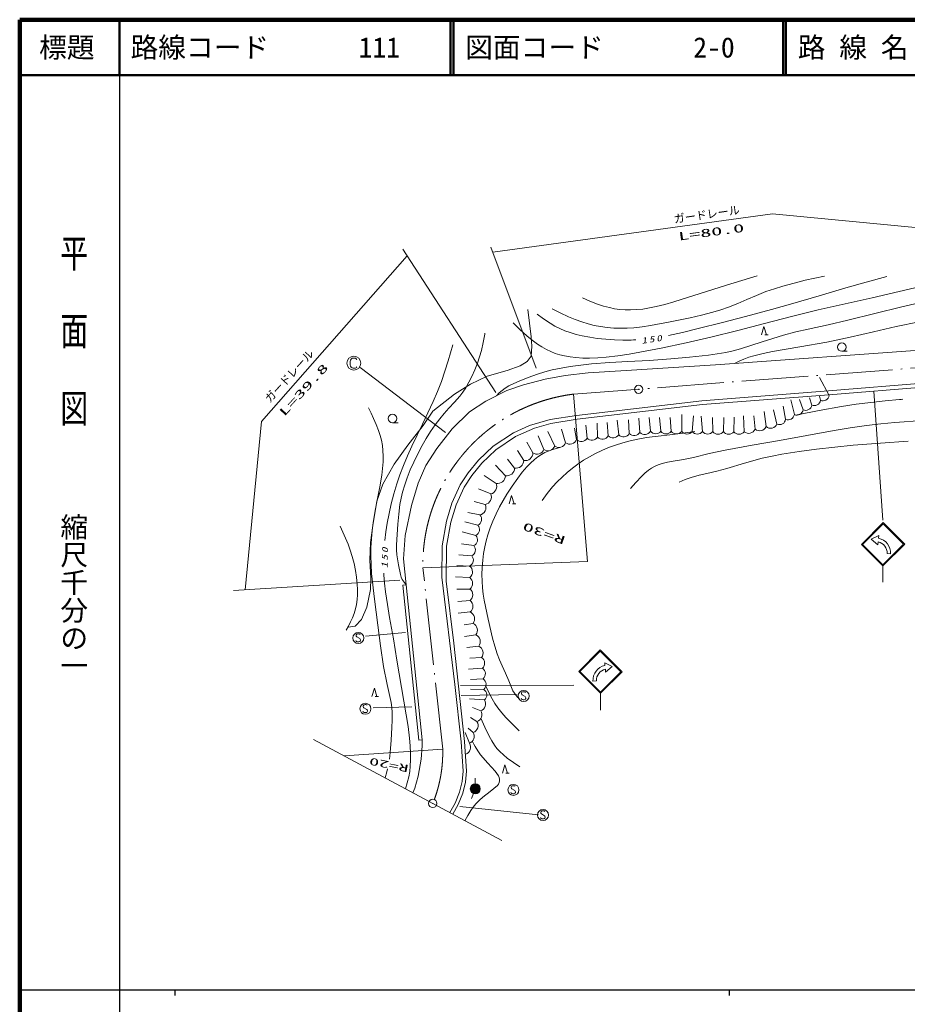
# Model space of a CAD drawing. Units: millimetres, scale not verified. Extents: x 47210 to 687210, y -1152 to 358848.
# Drawn here: x 47210 to 207354, y 181257 to 358848 of the extents above; entities that cross this region are included whole.
import ezdxf
from ezdxf.enums import TextEntityAlignment as Align

# ---------------------------------------------------------------- set-up
doc = ezdxf.new("R2010")
doc.units = ezdxf.units.MM
doc.header["$LTSCALE"] = 1000
doc.linetypes.add('DASHED', pattern=[7.5, 6, -1.5])
doc.linetypes.add('LONG_DASHED_DOTTED', pattern=[15.25, 12, -1.5, 0.25, -1.5])
for name, color, linetype, lineweight in [('M-TTL', 2, 'Continuous', 140), ('M-TTL-BAND', 7, 'Continuous', 25), ('M-TTL-LINE', 7, 'Continuous', 50), ('S-BGD', 7, 'Continuous', 13), ('S-BGD-HTXT', 6, 'Continuous', 13), ('S-BMK', 2, 'LONG_DASHED_DOTTED', 13)]:
    doc.layers.add(name, color=color, linetype=linetype, lineweight=lineweight)
doc.layers.add('M-TTL-TXT', color=7, linetype='Continuous')
doc.styles.add('@ＭＳ ゴシック', font='')
doc.styles.add('ＭＳ ゴシック', font='')
doc.styles.get('@ＭＳ ゴシック').set_extended_font_data('@MS Gothic')
doc.styles.get('ＭＳ ゴシック').set_extended_font_data('MS Gothic')

# ---------------------------------------------------------------- blocks, each defined once
blk = doc.blocks.new('BUHIN1')
at = {"color": 7, "linetype": 'Continuous', "lineweight": 13}
blk.add_lwpolyline([(310, 645), (255, 705), (180, 740), (75, 760), (-80, 760), (-210, 725), (-320, 650), (-385, 540), (-390, 425), (-385, 350), (-345, 250), (-275, 195), (270, -120), (330, -210), (370, -335), (360, -455), (325, -550), (255, -640), (100, -685), (-130, -685), (-230, -670), (-325, -625), (-405, -550), (-475, -435)], dxfattribs=at)
blk.add_circle((0, 0), 995, dxfattribs=at)
blk = doc.blocks.new('BUHIN3')
at = {"color": 7, "linetype": 'Continuous', "lineweight": 13}
blk.add_lwpolyline([(550, 594), (500, 712), (412, 800), (294, 869), (150, 906), (-94, 906), (-288, 869), (-488, 731), (-606, 556), (-656, 306), (-656, -306), (-606, -569), (-512, -725), (-331, -856), (-106, -906), (131, -906), (312, -888), (406, -831), (494, -750), (531, -662)], dxfattribs=at)
blk.add_circle((0, 0), 1244, dxfattribs=at)
blk = doc.blocks.new('BUHIN5')
at = {"color": 7, "linetype": 'Continuous', "lineweight": 13}
blk.add_line((0, -765), (995, -765), dxfattribs=at)
blk.add_circle((0, 0), 765, dxfattribs=at)
blk = doc.blocks.new('BUHIN6')
at = {"color": 7, "linetype": 'Continuous', "lineweight": 13}
blk.add_line((146, -746), (746, -746), dxfattribs=at)
blk.add_lwpolyline([(-458, -746), (0, 750), (458, -746)], dxfattribs=at)
blk = doc.blocks.new('BUHIN2')
at = {"color": 2, "linetype": 'Continuous', "lineweight": 13}
for radius in [746, 22.5]:
    blk.add_circle((0, 0), radius, dxfattribs=at)

msp = doc.modelspace()

# ---------------------------------------------------------------- linework, layer by layer
at = {"layer": 'M-TTL'}
for p, q in [((47210, 358848), (47210, -1152)), ((687210, 358848), (47210, 358848))]:
    msp.add_line(p, q, dxfattribs=at)
at = {"layer": 'M-TTL-BAND'}
for p, q in [((65210, 348848), (65210, -1152)), ((47210, 183848), (586210, 183848)), ((75210, 183848), (75210, 182848)), ((175210, 183848), (175210, 182848))]:
    msp.add_line(p, q, dxfattribs=at)
at = {"layer": 'M-TTL-LINE'}
for p, q in [((65210, 358848), (65210, 348848)), ((124960, 358848), (124960, 348848)), ((125460, 358848), (125460, 348848)), ((184960, 358848), (184960, 348848)), ((185460, 358848), (185460, 348848)), ((47210, 348848), (687210, 348848))]:
    msp.add_line(p, q, dxfattribs=at)
at = {"layer": 'S-BGD', "linetype": 'DASHED'}
for p, q in [((139479, 301657), (138870, 306570)), ((139610, 299961), (139479, 301657)), ((139479, 298135), (139610, 299961)), ((137523, 296396), (138740, 297179)), ((138740, 297179), (139479, 298135)), ((131575, 294570), (135175, 295570)), ((135175, 295570), (137523, 296396)), ((125662, 291309), (128532, 293092)), ((128532, 293092), (131575, 294570)), ((121749, 288266), (125662, 291309)), ((120010, 285657), (121749, 288266)), ((117227, 282092), (120010, 285657)), ((114792, 278697), (117227, 282092)), ((112705, 275088), (114792, 278697)), ((111618, 272001), (112705, 275088)), ((110922, 267609), (111618, 272001)), ((110531, 264522), (110922, 267609)), ((110401, 261392), (110531, 264522)), ((110575, 258087), (110401, 261392)), ((110531, 256087), (110575, 258087)), ((109835, 252870), (110531, 256087)), ((108879, 250652), (109835, 252870)), ((107748, 249435), (108879, 250652)), ((106487, 249261), (107748, 249435))]:
    msp.add_line(p, q, dxfattribs=at)
at = {"layer": 'S-BGD'}
for p, q in [((222370, 300169), (172756, 296616)), ((172756, 296616), (156659, 295584)), ((108661, 296089), (124048, 284406)), ((149782, 295183), (145599, 294667)), ((156659, 295584), (149782, 295183)), ((142046, 294037), (138092, 293005)), ((145599, 294667), (142046, 294037)), ((193247, 291056), (191532, 294325)), ((193114, 291905), (210855, 293328)), ((135112, 291974), (131282, 290014)), ((138092, 293005), (135112, 291974)), ((170308, 290131), (193114, 291905)), ((210909, 292630), (193169, 291207)), ((201326, 291826), (202913, 268581)), ((131282, 290014), (128379, 288098)), ((147675, 287484), (170308, 290131)), ((193169, 291207), (170376, 289435)), ((186974, 287628), (186339, 290263)), ((188542, 288485), (187881, 290315)), ((190110, 289342), (189732, 290623)), ((191678, 290199), (191481, 290932)), ((128379, 288098), (125215, 285050)), ((170376, 289435), (147771, 286791)), ((181866, 285451), (181557, 288207)), ((183837, 285914), (183202, 288464)), ((185406, 286771), (184951, 289132)), ((139195, 285663), (142913, 286720)), ((143065, 286035), (140100, 285193)), ((142913, 286720), (147675, 287484)), ((147771, 286791), (143065, 286035)), ((151484, 283563), (151427, 286047)), ((153389, 283776), (153227, 286201)), ((155294, 283989), (155026, 286613)), ((157199, 284203), (157031, 286664)), ((159104, 284416), (158934, 286973)), ((161008, 284629), (160785, 287076)), ((162888, 284617), (162636, 287076)), ((164768, 284606), (164590, 287076)), ((166647, 284594), (166698, 287641)), ((168527, 284583), (168754, 287384)), ((170406, 284571), (170143, 287333)), ((172286, 284560), (172199, 287127)), ((174165, 284549), (174256, 287076)), ((176045, 284537), (176107, 287178)), ((177924, 284526), (177804, 287384)), ((179895, 284988), (179655, 287384)), ((125215, 285050), (122457, 281509)), ((132625, 281897), (136282, 284355)), ((136282, 284355), (139195, 285663)), ((140100, 285193), (136672, 283653)), ((143741, 281929), (142508, 284595)), ((145708, 282533), (144976, 285006)), ((147675, 283137), (147290, 285161)), ((149579, 283350), (149370, 285739)), ((136672, 283653), (133127, 281271)), ((139808, 280721), (138703, 282641)), ((141775, 281325), (140760, 283772)), ((122457, 281509), (120484, 278461)), ((130018, 279412), (132625, 281897)), ((133127, 281271), (130606, 278868)), ((138150, 279345), (137006, 281150)), ((128129, 277104), (130018, 279412)), ((130606, 278868), (128776, 276630)), ((136492, 277970), (135207, 279556)), ((120484, 278461), (119092, 275263)), ((126709, 274928), (128129, 277104)), ((134833, 276595), (133047, 278528)), ((128776, 276630), (127410, 274539)), ((133175, 275219), (130991, 276625)), ((119092, 275263), (117873, 271199)), ((125180, 271630), (126709, 274928)), ((127410, 274539), (125929, 271343)), ((132198, 273317), (129962, 274260)), ((131221, 271414), (129191, 271946)), ((117873, 271199), (116769, 265798)), ((124190, 268419), (125180, 271630)), ((125929, 271343), (124970, 268234)), ((130244, 269512), (128060, 269941)), ((123444, 263977), (124190, 268419)), ((124970, 268234), (124244, 263905)), ((129874, 267669), (127541, 268259)), ((129504, 265826), (127027, 266460)), ((203026, 268138), (199073, 264185)), ((199285, 264185), (203026, 267926)), ((206895, 264268), (203026, 268138)), ((203026, 267926), (206683, 264268)), ((116769, 265798), (116479, 261617)), ((202212, 265830), (200847, 265130)), ((200847, 265130), (202046, 264102)), ((202046, 264102), (202079, 264667)), ((202179, 265331), (202212, 265830)), ((123366, 258279), (123444, 263977)), ((124244, 263905), (124156, 257580)), ((129134, 263983), (126924, 264300)), ((199073, 264185), (202943, 260316)), ((202943, 260528), (199285, 264185)), ((202943, 260316), (206895, 264268)), ((206683, 264268), (202943, 260528)), ((116479, 261617), (116941, 256939)), ((128764, 262140), (126410, 262346)), ((204338, 262508), (203707, 262541)), ((128393, 260297), (126102, 260392)), ((202943, 260316), (202943, 257407)), ((125725, 238927), (123366, 258279)), ((124156, 257580), (125522, 246378)), ((128419, 258227), (125845, 258336)), ((116344, 256877), (116941, 256939)), ((119247, 228898), (116344, 256877)), ((116941, 256939), (119844, 228960)), ((128445, 256158), (126102, 256125)), ((128471, 254088), (126256, 253914)), ((128496, 252019), (126307, 251806)), ((129010, 249962), (127387, 249698)), ((109576, 247677), (116836, 248337)), ((129525, 247906), (127490, 247590)), ((125522, 246378), (127439, 228666)), ((130039, 245849), (127901, 245584)), ((148073, 241314), (151942, 245183)), ((151942, 245183), (155895, 241231)), ((130553, 243792), (128416, 243682)), ((151942, 244971), (148285, 241314)), ((155683, 241231), (151942, 244971)), ((130682, 241880), (128210, 241728)), ((152789, 242377), (152756, 242875)), ((152756, 242875), (154121, 242175)), ((152922, 241148), (152889, 241712)), ((154121, 242175), (152922, 241148)), ((130810, 239969), (128518, 239826)), ((152025, 237361), (148073, 241314)), ((148285, 241314), (152025, 237573)), ((155895, 241231), (152025, 237361)), ((152025, 237573), (155683, 241231)), ((126842, 228611), (125725, 238927)), ((126737, 238741), (147199, 238791)), ((130939, 238057), (128570, 238078)), ((150630, 239553), (151261, 239587)), ((126839, 236964), (136993, 237116)), ((131067, 236145), (128364, 236329)), ((152025, 237361), (152025, 234285)), ((110997, 234730), (117953, 234882)), ((130388, 234191), (128878, 234787)), ((129710, 232237), (128570, 232987)), ((129031, 230283), (128107, 231085)), ((128352, 228329), (127593, 230262)), ((119247, 228898), (119844, 228960)), ((119662, 225477), (119844, 227872)), ((119844, 227872), (119844, 228960)), ((127244, 223332), (126842, 228611)), ((127439, 228666), (127846, 223320)), ((119118, 222392), (119662, 225477)), ((118501, 220215), (119118, 222392)), ((127022, 221419), (127244, 223332)), ((127846, 223320), (127614, 221315)), ((129388, 221022), (129370, 222022)), ((118118, 219423), (118501, 220215)), ((126576, 219523), (127022, 221419)), ((127614, 221315), (127149, 219340)), ((125765, 217539), (126576, 219523)), ((127149, 219340), (126306, 217277)), ((129074, 219286), (128705, 218356)), ((124805, 215840), (125765, 217539)), ((126306, 217277), (125334, 215557)), ((126636, 216959), (140801, 215436))]:
    msp.add_line(p, q, dxfattribs=at)
for points in [[(143285, 306702), (144740, 305958), (146227, 305266), (147431, 304769), (148656, 304329), (149757, 303994), (150883, 303715), (152024, 303496), (153185, 303335), (154383, 303231), (155594, 303185), (156795, 303202), (157991, 303280), (159500, 303444), (161012, 303670), (164597, 304354), (168194, 305102), (170230, 305555), (172253, 306068), (173687, 306488), (175111, 306968), (176779, 307637), (178428, 308363), (180130, 309113), (181852, 309804), (183367, 310334), (184910, 310810), (186916, 311353), (188941, 311839), (190684, 312226), (192432, 312600)], [(148727, 308671), (150092, 308082), (151484, 307546), (152541, 307199), (153613, 306910), (154532, 306721), (155472, 306589), (156450, 306517), (157433, 306504), (158518, 306554), (159609, 306664), (160838, 306855), (162053, 307104), (163631, 307502), (165204, 307962), (169960, 309477), (174729, 310970), (177497, 311824), (180266, 312674)], [(136252, 304157), (137469, 302978), (138730, 301839), (139660, 301072), (140629, 300351), (141435, 299821), (142277, 299339), (143030, 298974), (143808, 298664), (144646, 298400), (145512, 298191), (146522, 298016), (147553, 297898), (148787, 297825), (150028, 297812), (151524, 297863), (153025, 297975), (155116, 298226), (157194, 298535), (160077, 299042), (162959, 299610), (167449, 300570), (171930, 301589), (176771, 302795), (181610, 304047), (186435, 305318), (191284, 306536), (196152, 307613), (201036, 308671), (205884, 309836), (210748, 310985)], [(164262, 301903), (166822, 302456), (169379, 303070), (174226, 304300), (179064, 305549), (182872, 306572), (186677, 307656), (191464, 309059), (196262, 310458), (199937, 311503), (203629, 312505)], [(133259, 291026), (133729, 291524), (134239, 291976), (134824, 292401), (135455, 292784), (136372, 293249), (137322, 293664), (138977, 294318), (140645, 294912), (141964, 295326), (143309, 295684), (144915, 296020), (146532, 296298), (148454, 296560), (150393, 296764), (153667, 297006), (156949, 297187), (160806, 297388), (164663, 297649), (168069, 297957), (171487, 298327), (173063, 298552), (174637, 298838), (175961, 299141), (177278, 299505), (181143, 300766), (185022, 301969), (187248, 302534), (189491, 303040), (193069, 303821), (196640, 304662), (201481, 305861), (206337, 307044), (209487, 307757)], [(140575, 305721), (141728, 304880), (142910, 304094), (143767, 303590), (144651, 303140), (145564, 302747), (146511, 302406), (147597, 302084), (148713, 301815), (150053, 301562), (151415, 301365), (152961, 301202), (154516, 301098), (156039, 301056), (157558, 301075), (157968, 301090), (158386, 301111)], [(176285, 296869), (177047, 297280), (177834, 297637), (178732, 297963), (179662, 298237), (181341, 298634), (183029, 298972), (187938, 299813), (192857, 300711), (197060, 301600), (201251, 302547), (205361, 303490), (209482, 304375)], [(116941, 256939), (116559, 257394), (116233, 257877), (116039, 258307), (115896, 258772), (115553, 260552), (115276, 262313), (115209, 263225), (115203, 264142), (115295, 266007), (115447, 267875), (115604, 269649), (115822, 271410), (116032, 272527), (116304, 273643), (116688, 274948), (117130, 276236), (117683, 277643), (118295, 279035), (119025, 280548), (119815, 282044), (120551, 283329), (121343, 284591), (122143, 285752), (122992, 286878), (123797, 287848), (124654, 288786), (125667, 289847), (126634, 290945), (127189, 291687), (127701, 292473), (128271, 293474), (128793, 294514), (129323, 295694), (129796, 296894), (130180, 298028), (130506, 299177), (130840, 300633), (131119, 302115), (131136, 302214), (131152, 302312)], [(113079, 264924), (113266, 266482), (113515, 268051), (113852, 269776), (114252, 271502), (114730, 273313), (115265, 275106), (115822, 276764), (116438, 278411), (117173, 280172), (117968, 281918), (119910, 285919), (121801, 289954), (122568, 291765), (123284, 293610), (123928, 295440), (124515, 297289), (124938, 298746), (125341, 300209)], [(187452, 287548), (191463, 288332), (195485, 289058), (198123, 289473), (200779, 289829), (203343, 290108), (205919, 290328), (206218, 290352), (206516, 290376)], [(113927, 225481), (114077, 226680), (114247, 228910), (114359, 231160), (114408, 232523), (114396, 233879), (114331, 234781), (114207, 235678), (113500, 238912), (112851, 242161), (112313, 245900), (111835, 249654), (111243, 254315), (110711, 258982), (110609, 260566), (110566, 262154), (110585, 263674), (110664, 265193), (110800, 266677), (110997, 268163), (111357, 270327), (111777, 272482), (112195, 274592), (112554, 276713), (112696, 277903), (112778, 279108), (112790, 280119), (112742, 281131), (112640, 282059), (112476, 282984), (112255, 283874), (111973, 284755), (111547, 285853), (111059, 286942), (110602, 287883), (110130, 288821)], [(157391, 274278), (158356, 275389), (159384, 276480), (159996, 277054), (160641, 277576), (161181, 277942), (161756, 278258), (162422, 278546), (163114, 278780), (164113, 279036), (165138, 279236), (166982, 279544), (168798, 279908), (171627, 280598), (174473, 281230), (179382, 282095), (184305, 282963), (189213, 283866), (194134, 284753), (197072, 285242), (200019, 285672), (202548, 285974), (205094, 286218), (210069, 286583)], [(141455, 272144), (142388, 273380), (143369, 274577), (144186, 275480), (145055, 276350), (145967, 277177), (146919, 277959), (147908, 278694), (148932, 279379), (150005, 280023), (151108, 280615), (152255, 281163), (153436, 281660), (154717, 282127), (156025, 282540), (157367, 282901), (158723, 283202), (160286, 283477), (161868, 283693), (165036, 284049), (168196, 284466), (168611, 284527), (169026, 284590)], [(166219, 275460), (167270, 275892), (168350, 276270), (169771, 276669), (171213, 277011), (173017, 277438), (174804, 277922), (177986, 278867), (181190, 279756), (182953, 280144), (184741, 280476), (187863, 280956), (190994, 281377), (194278, 281766), (197568, 282096), (202541, 282475), (207527, 282826)], [(144647, 281711), (143595, 281410), (142558, 281050), (141933, 280771), (141333, 280438), (140694, 280007), (140081, 279520), (139386, 278881), (138735, 278201), (137892, 277212), (137089, 276175), (136060, 274731), (135083, 273258), (134411, 272148), (133786, 271001), (133151, 269723), (132569, 268418), (132094, 267198), (131671, 265949), (131361, 264863), (131106, 263753), (130898, 262553), (130748, 261343), (130652, 260065), (130616, 258782), (130637, 257570), (130719, 256353), (130849, 255262), (131039, 254169), (131744, 250714), (132508, 247274), (132913, 245870), (133380, 244476), (133793, 243381), (134260, 242315), (134887, 240982), (135469, 239602), (135811, 238681), (136205, 237795), (136463, 237363), (136770, 236965), (137044, 236674), (137339, 236385)], [(105010, 267509), (105759, 265904), (106455, 264268), (106864, 263143), (107217, 261999), (107535, 260749), (107796, 259484), (107991, 258277), (108126, 257062), (108179, 256093), (108171, 255113), (108105, 254245), (107979, 253382), (107801, 252569), (107565, 251772), (107265, 250990), (106907, 250223), (106510, 249473), (106094, 248731)], [(116812, 220123), (117140, 221202), (117409, 222294), (117576, 223246), (117685, 224219), (117746, 225349), (117746, 226483), (117680, 227864), (117552, 229248), (117272, 231359), (116932, 233462), (116084, 238377), (115266, 243302), (114639, 247171), (113952, 251032), (113553, 253348), (113212, 255681), (113042, 257211), (112932, 258747), (112925, 258867), (112919, 258997)], [(131303, 238662), (131837, 237487), (132425, 236342), (132923, 235522), (133479, 234725), (134175, 233843), (134917, 232998), (136105, 231780), (137339, 230601)], [(130401, 232858), (131132, 231215), (131921, 229591), (132371, 228785), (132871, 228014), (133324, 227420), (133825, 226865), (134471, 226251), (135166, 225675), (136287, 224852), (137444, 224069)], [(127541, 214374), (128037, 215311), (128583, 216216), (129031, 216841), (129535, 217442), (130140, 218061), (130783, 218633), (132106, 219637), (133438, 220728), (133609, 220971), (133725, 221242), (133779, 221539), (133773, 221848), (133706, 222169), (133583, 222467), (133309, 222887), (132978, 223284), (131644, 224741), (130349, 226244), (129842, 226974), (129380, 227746), (129132, 228192), (128884, 228649)], [(113135, 222093), (113455, 223182), (113582, 223715)]]:
    msp.add_lwpolyline(points, dxfattribs=at)
for radius in [896, 792, 688, 580, 477, 351, 243, 140, 27]:
    msp.add_circle((129405, 220122), radius, dxfattribs=at)
for centre, radius, start, end in [((190573, 290358), 1117, 245.52422, 351.78442), ((192141, 291215), 1117, 245.52422, 351.78442), ((187436, 288644), 1117, 245.52422, 351.78442), ((189005, 289501), 1117, 245.52422, 351.78442), ((184300, 286930), 1117, 245.52422, 351.78442), ((185868, 287787), 1117, 245.52422, 351.78442), ((156166, 284810), 1198, 223.25066, 329.51086), ((158071, 285023), 1198, 223.25066, 329.51086), ((159976, 285236), 1198, 223.25066, 329.51086), ((161952, 285328), 1175, 216.52161, 322.78181), ((163832, 285316), 1175, 216.52161, 322.78181), ((165712, 285305), 1175, 216.52161, 322.78181), ((167591, 285293), 1175, 216.52161, 322.78181), ((169471, 285282), 1175, 216.52161, 322.78181), ((171350, 285271), 1175, 216.52161, 322.78181), ((173230, 285259), 1175, 216.52161, 322.78181), ((175109, 285248), 1175, 216.52161, 322.78181), ((176989, 285236), 1175, 216.52161, 322.78181), ((178733, 285511), 1275, 230.64006, 335.78543), ((180704, 285974), 1275, 230.64006, 335.78543), ((182675, 286437), 1275, 230.64006, 335.78543), ((144487, 283004), 1308, 235.23189, 338.92093), ((146454, 283608), 1308, 235.23189, 338.92093), ((148547, 283958), 1198, 223.25066, 329.51086), ((150452, 284171), 1198, 223.25066, 329.51086), ((152357, 284384), 1198, 223.25066, 329.51086), ((154262, 284597), 1198, 223.25066, 329.51086), ((138398, 280734), 1410, 259.8752, 359.47332), ((140554, 281796), 1308, 235.23189, 338.92093), ((142521, 282400), 1308, 235.23189, 338.92093), ((136740, 279358), 1410, 259.8752, 359.47332), ((135081, 277983), 1410, 259.8752, 359.47332), ((133423, 276608), 1410, 259.8752, 359.47332), ((131892, 274676), 1393, 282.69734, 22.94044), ((130915, 272774), 1393, 282.69734, 22.94044), ((129938, 270871), 1393, 282.69734, 22.94044), ((129368, 268729), 1175, 295.51233, 41.77253), ((128998, 266886), 1175, 295.51233, 41.77253), ((128628, 265043), 1175, 295.51233, 41.77253), ((201619, 262629), 2090, 357.60504, 77.27209), ((201552, 262615), 2788, 357.80914, 77.00156), ((128258, 263200), 1175, 295.51233, 41.77253), ((127887, 261357), 1175, 295.51233, 41.77253), ((127586, 259252), 1321, 309.13506, 52.28837), ((127611, 257182), 1321, 309.13506, 52.28837), ((127637, 255113), 1321, 309.13506, 52.28837), ((127663, 253043), 1321, 309.13506, 52.28837), ((127906, 250779), 1374, 323.52904, 64.54345), ((128420, 248722), 1374, 323.52904, 64.54345), ((128934, 246665), 1374, 323.52904, 64.54345), ((129448, 244609), 1374, 323.52904, 64.54345), ((129900, 242788), 1198, 310.71631, 56.97652), ((130029, 240876), 1198, 310.71631, 56.97652), ((153416, 239660), 2788, 102.99844, 182.19086), ((153349, 239674), 2090, 102.72791, 182.39496), ((130157, 238964), 1198, 310.71631, 56.97652), ((130286, 237053), 1198, 310.71631, 56.97652), ((129954, 235437), 1320, 289.239, 32.44978), ((129275, 233483), 1320, 289.239, 32.44978), ((128596, 231529), 1320, 289.239, 32.44978), ((127918, 229575), 1320, 289.239, 32.44978), ((127239, 227621), 1320, 289.239, 32.44978)]:
    msp.add_arc(centre, radius, start, end, dxfattribs=at)
at = {"layer": 'S-BGD-HTXT'}
for p, q in [((132576, 316922), (183034, 323860)), ((183034, 323860), (218868, 320422)), ((90808, 286398), (117108, 316247)), ((133092, 291626), (116315, 317468)), ((140422, 296001), (132239, 317820)), ((147106, 291306), (149664, 261109)), ((87874, 256013), (90808, 286398)), ((119955, 260010), (149664, 261109)), ((85786, 255883), (115797, 257759)), ((100211, 229017), (134198, 210808)), ((105755, 226047), (123530, 227300))]:
    msp.add_line(p, q, dxfattribs=at)
at = {"layer": 'S-BMK'}
for p, q in [((147106, 291306), (237688, 298245)), ((123530, 227300), (119955, 260010))]:
    msp.add_line(p, q, dxfattribs=at)
for centre, radius, start, end in [((150967, 260531), 31016, 97.1514, 180.96286), ((99164, 226679), 24374, 339.59955, 1.45844)]:
    msp.add_arc(centre, radius, start, end, dxfattribs=at)

# ---------------------------------------------------------------- block references
at = {"layer": 'S-BGD'}
for name, p in [('BUHIN6', (181476, 302781)), ('BUHIN5', (195534, 299805)), ('BUHIN3', (107501, 296902)), ('BUHIN5', (114476, 286913)), ('BUHIN6', (135951, 272279)), ('BUHIN1', (108314, 247328)), ('BUHIN6', (111201, 237544)), ('BUHIN1', (138148, 236879)), ('BUHIN1', (109591, 234557)), ('BUHIN6', (134752, 223690)), ('BUHIN1', (136291, 219929)), ('BUHIN1', (141631, 215401))]:
    msp.add_blockref(name, p, dxfattribs=at)
at = {"layer": 'S-BMK'}
for p in [(158874, 292175), (121737, 217484)]:
    msp.add_blockref('BUHIN2', p, dxfattribs=at)

# ---------------------------------------------------------------- texts
at = {"layer": 'M-TTL-BAND', "style": '@ＭＳ ゴシック', "width": 1.4}
msp.add_text('平  面  図', height=3666, rotation=270, dxfattribs=at).set_placement((56987, 285323), align=Align.MIDDLE_RIGHT)
at = {"layer": 'M-TTL-BAND', "style": '@ＭＳ ゴシック'}
msp.add_text('縮尺千分の一', height=3666, rotation=270, dxfattribs=at).set_placement((56987, 239879), align=Align.MIDDLE_RIGHT)
at = {"layer": 'M-TTL-TXT', "style": 'ＭＳ ゴシック'}
msp.add_text('標題', height=3666, dxfattribs=at).set_placement((55710, 353848), align=Align.MIDDLE_CENTER)
for s, p in [('路線コード', (67210, 353848)), ('111', (108352, 353848)), ('図面コード', (127589, 353848)), ('2-0', (168731, 353848)), ('路 線 名', (187589, 353848))]:
    msp.add_text(s, height=3666, dxfattribs=at).set_placement(p, align=Align.MIDDLE_LEFT)
at = {"layer": 'S-BGD', "char_height": 1100, "attachment_point": 7, "style": 'ＭＳ ゴシック'}
for insert, rotation in [((159470, 300376), 8.1), ((113588, 259947), 88.4)]:
    msp.add_mtext('\\T1.33;\\W1.35;\\Q15;150', dxfattribs=dict(at, insert=insert, rotation=rotation))
at = {"layer": 'S-BGD-HTXT', "style": 'ＭＳ ゴシック'}
for rotation, p in [(8.2, (165392, 321701)), (47.8, (92679, 289335))]:
    msp.add_text('ガードレール', height=1466, rotation=rotation, dxfattribs=at).set_placement(p, align=Align.BOTTOM_LEFT)
at = {"layer": 'S-BGD-HTXT', "style": 'ＭＳ ゴシック', "width": 2}
for s, height, rotation, p in [('L=80.0', 1466, 7.7, (166207, 318575)), ('L=39.8', 1466, 47.6, (95261, 286889)), ('R=30', 1466, 160.3, (145956, 265958)), ('R=20', 1320, 169, (117551, 224777))]:
    msp.add_text(s, height=height, rotation=rotation, dxfattribs=at).set_placement(p, align=Align.BOTTOM_LEFT)

doc.saveas('drawing.dxf')
